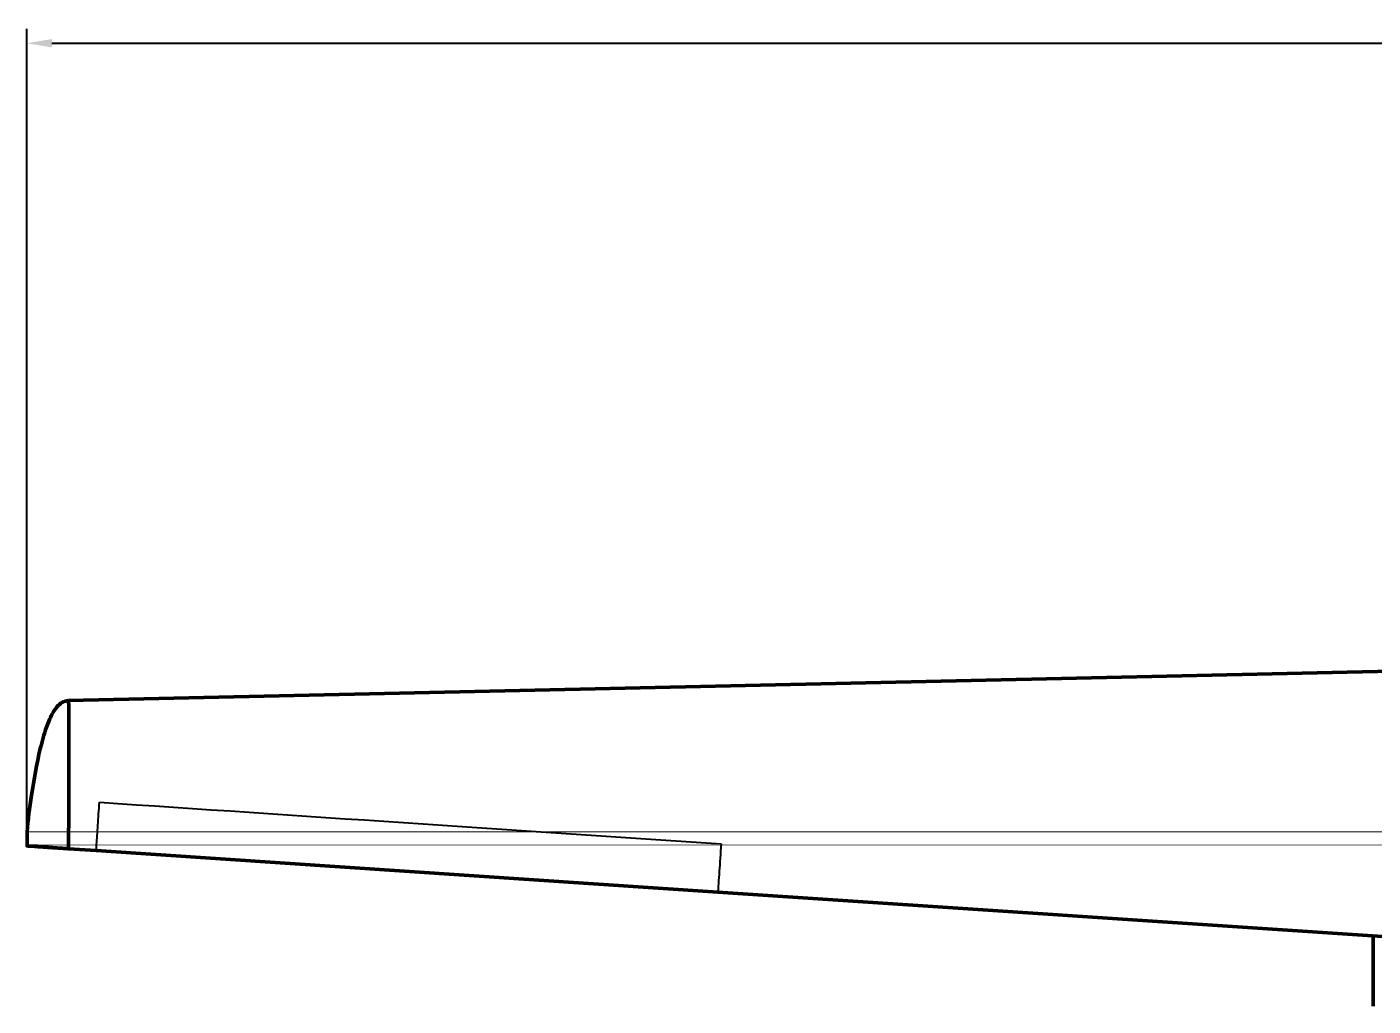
# Model space of a CAD drawing. Header units: inches. Extents: x 0.6 to 59.7, y 1.8 to 21.1.
# Drawn here: x 0.61 to 13.57, y 10.05 to 19.49 of the extents above; entities that cross this region are included whole.
import ezdxf

# ---------------------------------------------------------------- set-up
doc = ezdxf.new("R2010")
doc.units = ezdxf.units.IN
doc.header["$LTSCALE"] = 0.75
doc.header["$MEASUREMENT"] = 0
for name, color, linetype, lineweight in [('Dimensions', 7, 'Continuous', 25), ('Visible', 7, 'Continuous', 50), ('Visible Narrow', 7, 'Continuous', 25)]:
    doc.layers.add(name, color=color, linetype=linetype, lineweight=lineweight)
doc.styles.get("Standard").update_dxf_attribs({"font": 'arial.ttf'})
doc.dimstyles.get("Standard").update_dxf_attribs({"dimtxt": 0.24, "dimasz": 0.24, "dimexe": 0.14, "dimexo": 0.14, "dimgap": 0.1, "dimtad": 0, "dimtih": 1, "dimtoh": 1, "dimlfac": 0.083333, "dimzin": 12, "dimdsep": 46, "dimtxsty": 'Standard', "dimcen": 0, "dimclrd": 256, "dimclre": 256, "dimclrt": 256, "dimazin": 3, "dimtp": 0.01, "dimtm": 0.01, "dimtfac": 1, "dimtofl": 0, "dimtmove": 0, "dimatfit": 3, "dimfxl": 1, "dimtolj": 1, "dimtzin": 12, "dimarcsym": 1})

# ---------------------------------------------------------------- blocks, each defined once
blk = doc.blocks.new('*D6')
at = {"layer": 'Defpoints', "color": 0, "transparency": 16777216}
for p in [(33.412973, 19.328394), (0.606958, 11.594702), (33.412973, 11.594702)]:
    blk.add_point(p, dxfattribs=at)
at = {"layer": 'Dimensions', "lineweight": -2, "transparency": 16777216}
for p, q in [((0.606958, 11.734702), (0.606958, 19.468394)), ((33.412973, 11.734702), (33.412973, 19.468394)), ((0.846958, 19.328394), (26.123713, 19.328394)), ((33.172973, 19.328394), (26.951052, 19.328394))]:
    blk.add_line(p, q, dxfattribs=at)
at = {"layer": 'Dimensions', "transparency": 16777216}
for points in [[(0.846958, 19.368394), (0.846958, 19.288394), (0.606958, 19.328394)], [(33.172973, 19.368394), (33.172973, 19.288394), (33.412973, 19.328394)]]:
    blk.add_solid(points, dxfattribs=at)
at = {"layer": 'Dimensions', "transparency": 16777216, "insert": (26.537382, 19.328394), "char_height": 0.24, "attachment_point": 5}
blk.add_mtext('\\A1;24.6', dxfattribs=at)

msp = doc.modelspace()

# ---------------------------------------------------------------- linework, layer by layer
at = {"layer": 'Visible', "extrusion": (-1e-16, 1, 0)}
for p, q in [((1.008, 12.995, 0.578), (16.386, 13.338, 0.311)), ((0.608, 11.595, 0.584), (0.608, 11.595, 0.584)), ((1.274, 11.55, 0.57), (1.008, 11.568, 0.575)), ((1.274, 11.55, 0.574), (1.008, 11.568, 0.579)), ((7.261, 11.149, 0.465), (1.274, 11.55, 0.57)), ((7.261, 11.149, 0.47), (1.274, 11.55, 0.574)), ((16.388, 10.538, 0.312), (7.261, 11.149, 0.47)), ((16.379, 10.539, 0.305), (7.261, 11.149, 0.465))]:
    msp.add_line(p, q, dxfattribs=at)
at = {"layer": 'Visible'}
for points, knots in [([(0.608, 11.728, 0.584), (0.618, 11.847, 0.583), (0.634, 11.965, 0.583), (0.674, 12.234, 0.582), (0.7, 12.384, 0.582), (0.753, 12.602, 0.581), (0.772, 12.671, 0.581), (0.811, 12.781, 0.58), (0.828, 12.824, 0.58), (0.864, 12.89, 0.58), (0.88, 12.915, 0.58), (0.912, 12.952, 0.579), (0.927, 12.965, 0.579), (0.953, 12.981, 0.579), (0.963, 12.985, 0.579), (0.984, 12.992, 0.578), (0.996, 12.994, 0.578), (1.008, 12.995, 0.578)], [0, 0, 0, 0, 8.171404, 8.171404, 18.637179, 18.637179, 23.542405, 23.542405, 26.65062, 26.65062, 28.685552, 28.685552, 30.007719, 30.007719, 30.757124, 30.757124, 31.560827, 31.560827, 31.560827, 31.560827]), ([(1.005, 11.568, 0.576), (1.005, 11.568, 0.576), (1.005, 11.568, 0.576), (1.005, 11.568, 0.576), (1.005, 11.568, 0.576), (1.005, 11.568, 0.576), (1.005, 11.568, 0.576), (1.005, 11.568, 0.576), (1.005, 11.568, 0.576), (1.005, 11.568, 0.576), (1.005, 11.568, 0.576), (1.005, 11.568, 0.576), (1.005, 11.568, 0.576), (1.004, 11.568, 0.576), (1.004, 11.568, 0.576), (1.003, 11.568, 0.577), (1.002, 11.568, 0.577), (0.999, 11.568, 0.577), (0.997, 11.569, 0.577), (0.989, 11.569, 0.577), (0.982, 11.57, 0.577), (0.957, 11.571, 0.578), (0.937, 11.573, 0.578), (0.861, 11.578, 0.579), (0.803, 11.582, 0.58), (0.702, 11.588, 0.582), (0.659, 11.591, 0.583), (0.613, 11.594, 0.584), (0.611, 11.594, 0.584), (0.609, 11.595, 0.584), (0.609, 11.595, 0.584), (0.609, 11.595, 0.584), (0.609, 11.595, 0.584), (0.609, 11.595, 0.584), (0.609, 11.595, 0.584), (0.609, 11.595, 0.584), (0.609, 11.595, 0.584), (0.609, 11.595, 0.584), (0.609, 11.595, 0.584), (0.609, 11.595, 0.584), (0.609, 11.595, 0.584), (0.609, 11.595, 0.584), (0.609, 11.595, 0.584), (0.609, 11.595, 0.584), (0.609, 11.595, 0.584), (0.609, 11.595, 0.584), (0.609, 11.595, 0.584), (0.609, 11.595, 0.584)], [0.02585, 0.02585, 0.02585, 0.02585, 0.027241, 0.027241, 0.029873, 0.029873, 0.032842, 0.032842, 0.036778, 0.036778, 0.042673, 0.042673, 0.05268, 0.05268, 0.072471, 0.072471, 0.121494, 0.121494, 0.268395, 0.268395, 0.708955, 0.708955, 2.030612, 2.030612, 5.995581, 5.995581, 8.969308, 8.969308, 9.108702, 9.108702, 9.121774, 9.121774, 9.124225, 9.124225, 9.126068, 9.126068, 9.126447, 9.126447, 9.126769, 9.126769, 9.12685, 9.12685, 9.12693, 9.12693, 9.127011, 9.127011, 9.127013, 9.127013, 9.127013, 9.127013])]:
    msp.add_open_spline(points, degree=3, knots=knots, dxfattribs=at)
at = {"layer": 'Visible', "extrusion": (0.999848, 6.35e-14, -0.017452)}
msp.add_open_spline([(1.008, 12.995, 0.578), (1.008, 12.995, 0.579), (1.008, 12.994, 0.581), (1.008, 12.994, 0.586), (1.008, 12.99, 0.593), (1.008, 12.984, 0.601), (1.008, 12.976, 0.608), (1.009, 12.969, 0.613), (1.009, 12.963, 0.617), (1.009, 12.956, 0.621), (1.009, 12.947, 0.625), (1.009, 12.936, 0.63), (1.009, 12.924, 0.635), (1.009, 12.913, 0.64), (1.009, 12.902, 0.643), (1.009, 12.893, 0.646), (1.009, 12.883, 0.649), (1.009, 12.874, 0.651), (1.009, 12.863, 0.654), (1.009, 12.852, 0.657), (1.009, 12.839, 0.66), (1.009, 12.824, 0.663), (1.009, 12.808, 0.666), (1.009, 12.792, 0.669), (1.01, 12.777, 0.672), (1.01, 12.761, 0.674), (1.01, 12.746, 0.676), (1.01, 12.732, 0.678), (1.01, 12.717, 0.68), (1.01, 12.702, 0.681), (1.01, 12.687, 0.682), (1.01, 12.672, 0.684), (1.01, 12.657, 0.685), (1.01, 12.642, 0.686), (1.01, 12.628, 0.687), (1.01, 12.613, 0.688), (1.01, 12.599, 0.688), (1.01, 12.584, 0.689), (1.01, 12.568, 0.689), (1.01, 12.55, 0.689), (1.01, 12.53, 0.69), (1.01, 12.509, 0.69), (1.01, 12.487, 0.689), (1.01, 12.464, 0.689), (1.01, 12.441, 0.689), (1.01, 12.418, 0.688), (1.01, 12.396, 0.687), (1.01, 12.374, 0.686), (1.01, 12.352, 0.685), (1.01, 12.332, 0.684), (1.01, 12.311, 0.682), (1.01, 12.291, 0.681), (1.01, 12.27, 0.679), (1.01, 12.249, 0.678), (1.01, 12.228, 0.676), (1.01, 12.207, 0.674), (1.01, 12.186, 0.672), (1.01, 12.164, 0.67), (1.009, 12.142, 0.668), (1.009, 12.121, 0.666), (1.009, 12.099, 0.663), (1.009, 12.078, 0.661), (1.009, 12.056, 0.658), (1.009, 12.035, 0.656), (1.009, 12.015, 0.653), (1.009, 11.994, 0.65), (1.009, 11.974, 0.648), (1.009, 11.953, 0.645), (1.009, 11.932, 0.642), (1.009, 11.911, 0.639), (1.009, 11.89, 0.636), (1.009, 11.868, 0.633), (1.009, 11.846, 0.629), (1.009, 11.823, 0.625), (1.009, 11.8, 0.622), (1.009, 11.778, 0.618), (1.009, 11.757, 0.614), (1.008, 11.736, 0.611), (1.008, 11.717, 0.608), (1.008, 11.7, 0.605), (1.008, 11.684, 0.602), (1.008, 11.67, 0.599), (1.008, 11.656, 0.596), (1.008, 11.642, 0.594), (1.008, 11.628, 0.591), (1.008, 11.614, 0.588), (1.008, 11.599, 0.585), (1.008, 11.587, 0.583), (1.008, 11.578, 0.581), (1.008, 11.571, 0.579), (1.008, 11.568, 0.579)], degree=5, knots=[-0.501706, -0.501706, -0.501706, -0.501706, -0.501706, -0.501706, -0.5, -0.4941176, -0.4882353, -0.4823529, -0.4764706, -0.4705882, -0.4647059, -0.4588235, -0.4529412, -0.4470588, -0.4411765, -0.4352941, -0.4294118, -0.4235294, -0.4176471, -0.4117647, -0.4058824, -0.4, -0.3941176, -0.3882353, -0.3823529, -0.3764706, -0.3705882, -0.3647059, -0.3588235, -0.3529412, -0.3470588, -0.3411765, -0.3352941, -0.3294118, -0.3235294, -0.3176471, -0.3117647, -0.3058824, -0.3, -0.2941176, -0.2882353, -0.2823529, -0.2764706, -0.2705882, -0.2647059, -0.2588235, -0.2529412, -0.2470588, -0.2411765, -0.2352941, -0.2294118, -0.2235294, -0.2176471, -0.2117647, -0.2058824, -0.2, -0.1941176, -0.1882353, -0.1823529, -0.1764706, -0.1705882, -0.1647059, -0.1588235, -0.1529412, -0.1470588, -0.1411765, -0.1352941, -0.1294118, -0.1235294, -0.1176471, -0.1117647, -0.1058824, -0.1, -0.0941176, -0.0882353, -0.0823529, -0.0764706, -0.0705882, -0.0647059, -0.0588235, -0.0529412, -0.0470588, -0.0411765, -0.0352941, -0.0294118, -0.0235294, -0.0176471, -0.0117647, -0.0058824, 0, 0, 0, 0, 0, 0], dxfattribs=at)
at = {"layer": 'Visible', "extrusion": (0.999848, -8.225e-13, -0.017452)}
msp.add_open_spline([(0.608, 11.595, 0.584), (0.608, 11.595, 0.584), (0.608, 11.596, 0.584), (0.608, 11.596, 0.584), (0.608, 11.598, 0.583), (0.608, 11.599, 0.583), (0.608, 11.6, 0.583), (0.608, 11.602, 0.583), (0.608, 11.603, 0.583), (0.608, 11.604, 0.583), (0.608, 11.606, 0.583), (0.608, 11.607, 0.583), (0.608, 11.609, 0.583), (0.608, 11.611, 0.583), (0.608, 11.612, 0.582), (0.608, 11.615, 0.582), (0.608, 11.617, 0.582), (0.608, 11.619, 0.582), (0.608, 11.621, 0.582), (0.608, 11.623, 0.582), (0.608, 11.625, 0.582), (0.608, 11.627, 0.581), (0.608, 11.629, 0.581), (0.608, 11.631, 0.581), (0.608, 11.633, 0.581), (0.608, 11.635, 0.581), (0.608, 11.637, 0.581), (0.608, 11.639, 0.581), (0.608, 11.641, 0.581), (0.608, 11.643, 0.58), (0.608, 11.645, 0.58), (0.608, 11.647, 0.58), (0.608, 11.649, 0.58), (0.608, 11.651, 0.58), (0.608, 11.653, 0.58), (0.608, 11.655, 0.58), (0.608, 11.657, 0.58), (0.608, 11.659, 0.579), (0.608, 11.661, 0.579), (0.608, 11.663, 0.579), (0.608, 11.665, 0.579), (0.608, 11.667, 0.579), (0.608, 11.669, 0.579), (0.608, 11.671, 0.579), (0.608, 11.673, 0.579), (0.608, 11.675, 0.579), (0.608, 11.677, 0.579), (0.608, 11.679, 0.579), (0.608, 11.682, 0.579), (0.608, 11.684, 0.578), (0.608, 11.686, 0.578), (0.608, 11.687, 0.578), (0.608, 11.689, 0.578), (0.608, 11.69, 0.578), (0.608, 11.692, 0.578), (0.608, 11.693, 0.578), (0.608, 11.694, 0.578), (0.608, 11.696, 0.578), (0.608, 11.697, 0.578), (0.608, 11.699, 0.578), (0.608, 11.7, 0.578), (0.608, 11.701, 0.578), (0.608, 11.703, 0.578), (0.608, 11.704, 0.578), (0.608, 11.706, 0.578), (0.608, 11.707, 0.578), (0.608, 11.708, 0.578), (0.608, 11.71, 0.578), (0.608, 11.711, 0.579), (0.608, 11.713, 0.579), (0.608, 11.714, 0.579), (0.608, 11.715, 0.579), (0.608, 11.716, 0.579), (0.608, 11.717, 0.579), (0.608, 11.718, 0.579), (0.608, 11.719, 0.579), (0.608, 11.72, 0.58), (0.608, 11.721, 0.58), (0.608, 11.722, 0.58), (0.608, 11.723, 0.58), (0.608, 11.724, 0.581), (0.608, 11.725, 0.581), (0.608, 11.725, 0.581), (0.608, 11.726, 0.581), (0.608, 11.727, 0.582), (0.608, 11.727, 0.582), (0.608, 11.728, 0.583), (0.608, 11.728, 0.584), (0.608, 11.728, 0.585), (0.608, 11.727, 0.586), (0.608, 11.726, 0.587), (0.608, 11.726, 0.587), (0.608, 11.725, 0.588), (0.608, 11.725, 0.588), (0.608, 11.724, 0.588), (0.608, 11.723, 0.589), (0.608, 11.722, 0.589), (0.608, 11.721, 0.59), (0.608, 11.72, 0.59), (0.608, 11.719, 0.59), (0.608, 11.718, 0.59), (0.608, 11.717, 0.591), (0.608, 11.716, 0.591), (0.608, 11.715, 0.591), (0.608, 11.714, 0.592), (0.608, 11.713, 0.592), (0.608, 11.711, 0.592), (0.608, 11.71, 0.592), (0.608, 11.708, 0.593), (0.608, 11.707, 0.593), (0.608, 11.705, 0.593), (0.608, 11.704, 0.593), (0.608, 11.703, 0.593), (0.608, 11.701, 0.594), (0.608, 11.7, 0.594), (0.608, 11.698, 0.594), (0.608, 11.697, 0.594), (0.608, 11.696, 0.594), (0.608, 11.694, 0.594), (0.608, 11.693, 0.594), (0.608, 11.692, 0.594), (0.608, 11.69, 0.594), (0.608, 11.689, 0.594), (0.608, 11.687, 0.594), (0.608, 11.685, 0.594), (0.608, 11.683, 0.594), (0.608, 11.681, 0.594), (0.608, 11.679, 0.594), (0.608, 11.677, 0.594), (0.608, 11.675, 0.594), (0.608, 11.673, 0.594), (0.608, 11.671, 0.594), (0.608, 11.669, 0.594), (0.608, 11.667, 0.594), (0.608, 11.665, 0.594), (0.608, 11.663, 0.594), (0.608, 11.661, 0.593), (0.608, 11.659, 0.593), (0.608, 11.657, 0.593), (0.608, 11.655, 0.593), (0.608, 11.653, 0.593), (0.608, 11.651, 0.593), (0.608, 11.649, 0.592), (0.608, 11.647, 0.592), (0.608, 11.645, 0.592), (0.608, 11.643, 0.592), (0.608, 11.641, 0.591), (0.608, 11.639, 0.591), (0.608, 11.637, 0.591), (0.608, 11.635, 0.591), (0.608, 11.633, 0.59), (0.608, 11.631, 0.59), (0.608, 11.629, 0.59), (0.608, 11.627, 0.59), (0.608, 11.625, 0.589), (0.608, 11.623, 0.589), (0.608, 11.621, 0.589), (0.608, 11.619, 0.588), (0.608, 11.616, 0.588), (0.608, 11.614, 0.588), (0.608, 11.612, 0.587), (0.608, 11.61, 0.587), (0.608, 11.609, 0.587), (0.608, 11.607, 0.586), (0.608, 11.606, 0.586), (0.608, 11.604, 0.586), (0.608, 11.603, 0.586), (0.608, 11.602, 0.585), (0.608, 11.6, 0.585), (0.608, 11.599, 0.585), (0.608, 11.598, 0.585), (0.608, 11.596, 0.584), (0.608, 11.596, 0.584), (0.608, 11.595, 0.584), (0.608, 11.595, 0.584)], degree=5, dxfattribs=at)
at = {"layer": 'Visible', "extrusion": (0.06656, 0.997782, 0)}
msp.add_open_spline([(0.609, 11.595, 0.584), (0.609, 11.595, 0.584), (0.608, 11.595, 0.584), (0.608, 11.595, 0.584)], degree=3, dxfattribs=at)
at = {"layer": 'Visible', "extrusion": (0.013359, -0.002794, 0.999907)}
msp.add_open_spline([(1.008, 11.568, 0.579), (0.975, 11.57, 0.579), (0.908, 11.575, 0.58), (0.808, 11.581, 0.581), (0.708, 11.588, 0.583), (0.641, 11.592, 0.584), (0.608, 11.595, 0.584)], degree=3, knots=[0, 0, 0, 0, 2.289867, 4.581337, 6.873247, 9.164532, 9.164532, 9.164532, 9.164532], dxfattribs=at)
at = {"layer": 'Visible', "extrusion": (0.022167, 0.003224, 0.999749)}
msp.add_open_spline([(1.008, 11.568, 0.575), (1.007, 11.568, 0.575), (1.006, 11.568, 0.575), (1.005, 11.568, 0.575)], degree=3, dxfattribs=at)
at = {"layer": 'Visible', "extrusion": (1, 0, 0)}
msp.add_open_spline([(13.57, 10.727, -3.252), (13.57, 10.64, -3.265), (13.57, 10.554, -3.278), (13.57, 10.349, -3.31), (13.57, 10.23, -3.33), (13.57, 10.092, -3.353), (13.57, 10.072, -3.356), (13.57, 10.052, -3.36)], degree=3, knots=[-18.202698, -18.202698, -18.202698, -18.202698, -12.194254, -12.194254, -3.970093, -3.970093, -2.570511, -2.570511, -2.570511, -2.570511], dxfattribs=at)
at = {"layer": 'Visible Narrow', "extrusion": (-1e-16, 1, 0)}
msp.add_line((1.008, 11.568, 0.579), (1.008, 11.568, 0.575), dxfattribs=at)
at = {"layer": 'Visible Narrow', "extrusion": (0.997767, -0.066798, -1.2487e-11)}
msp.add_open_spline([(1.274, 11.55, 0.574), (1.276, 11.578, 0.58), (1.28, 11.635, 0.592), (1.288, 11.758, 0.613), (1.293, 11.83, 0.625), (1.3, 11.941, 0.641), (1.303, 11.979, 0.646), (1.305, 12.016, 0.651)], degree=3, knots=[-12.496992, -12.496992, -12.496992, -12.496992, -7.849224, -7.849224, -2.978497, -2.978497, -0.518913, -0.518913, -0.518913, -0.518913], dxfattribs=at)
at = {"layer": 'Visible Narrow', "extrusion": (-0.066798, -0.997766, 1.387e-11)}
msp.add_open_spline([(1.305, 12.016, 0.651), (3.193, 11.889, 0.62), (5.229, 11.753, 0.587), (7.292, 11.615, 0.552)], degree=3, dxfattribs=at)
at = {"layer": 'Visible Narrow', "extrusion": (0.997766, -0.066798, 4.31911e-11)}
msp.add_open_spline([(7.292, 11.615, 0.552), (7.286, 11.523, 0.539), (7.279, 11.427, 0.523), (7.268, 11.267, 0.494), (7.263, 11.188, 0.478), (7.261, 11.149, 0.47)], degree=3, knots=[-5.242143, -5.242143, -5.242143, -5.242143, -2.721114, -2.721114, 0, 0, 0, 0], dxfattribs=at)

# ---------------------------------------------------------------- dimensions: what is measured, and where the dimension line sits
at = {"layer": 'Dimensions'}
dim = msp.add_linear_dim(base=(33.413, 19.328), p1=(0.607, 11.595), p2=(33.413, 11.595), angle=0, dimstyle='Standard', override={"dimlfac": 0.75}, dxfattribs=at)
dim.commit()
dim.dimension.update_dxf_attribs({"geometry": '*D6', "text_midpoint": (26.537, 19.328), "dimtype": 161})

doc.saveas('drawing.dxf')
